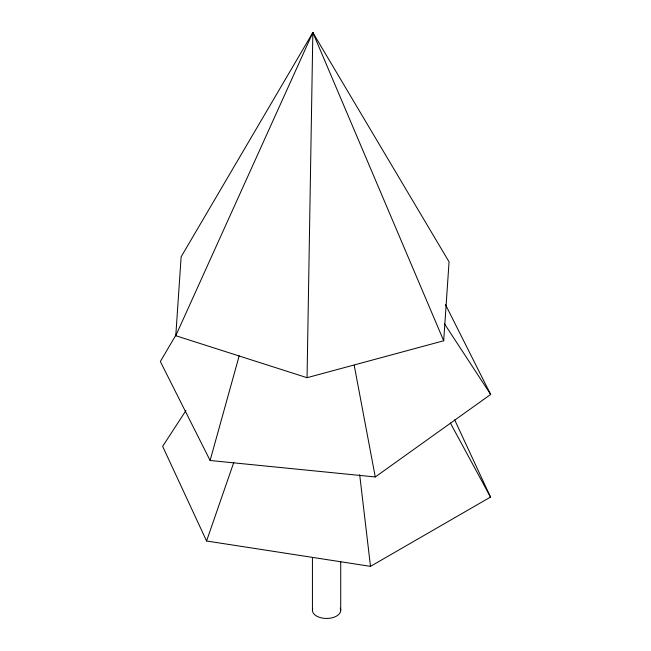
<?xml version="1.0" encoding="UTF-8"?>
<svg xmlns="http://www.w3.org/2000/svg" width="651" height="651" viewBox="0 0 651 651"><rect width="100%" height="100%" fill="white"/><g stroke="black" fill="none" stroke-linecap="round" stroke-linejoin="round"><path stroke-width="0.98" d="M443.697 340.774L312.846 32.55L312.846 34.584L312.846 32.55L181.133 256.803L175.778 335.721L307.06 377.702L443.697 340.774L449.06 261.857L312.846 32.55L175.778 335.721M307.06 377.702L312.846 32.55M445.463 304.562L490.659 394.457L375.269 476.963L210.11 460.493L239.202 355.755M454.683 419.887L490.512 497.071L370.5 566.362L206.57 540.997L233.831 462.308M176.307 334.394L160.341 361.517L210.11 460.493M185.909 410.626L162.644 446.35L206.57 540.997M444.519 323.881L490.659 394.457M450.37 423.012L490.512 497.071M354.209 365.284L375.269 476.963M359.669 474.669L370.5 566.362M340.717 561.479L340.717 610.288M312.431 557.411L312.431 610.288M340.237 608.172A14.143 8.162 0 0 1 327.193 618.442A14.143 8.162 0 0 1 312.651 608.864"/></g></svg>
